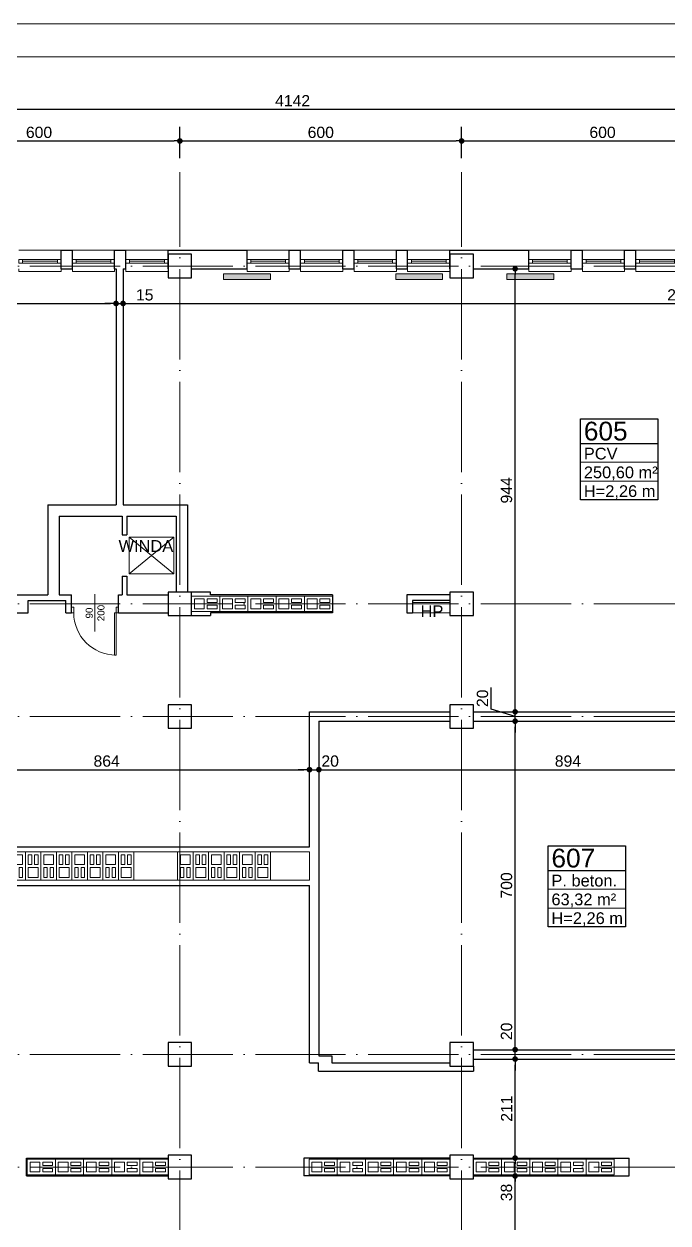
# Model space of a CAD drawing. Header units: millimetres. Extents: x 54 to 8480, y -22812 to 17434.
# Drawn here: x 3101 to 4472, y 14819 to 17374 of the extents above; entities that cross this region are included whole.
import ezdxf

# ---------------------------------------------------------------- set-up
doc = ezdxf.new("R2010")
doc.units = ezdxf.units.MM
doc.linetypes.add('ACAD_ISO04W100', pattern=[30, 24, -3, 0, -3])
doc.layers.add('grzejniki', color=104, linetype='Continuous')
doc.layers.add('TABELKI PO UWAGACH', color=5, linetype='Continuous')
for name, color, linetype, lineweight in [('osie', 132, 'ACAD_ISO04W100', 0), ('PLATFORMA', 7, 'Continuous', 0), ('STOLARKA', 97, 'Continuous', 0), ('tabelki', 151, 'Continuous', 0), ('wymiary', 150, 'Continuous', 0)]:
    doc.layers.add(name, color=color, linetype=linetype, lineweight=lineweight)
doc.styles.get("Standard").update_dxf_attribs({"font": 'arial.ttf'})
doc.dimstyles.new('ISO-25', dxfattribs={"dimtxt": 24, "dimasz": 12, "dimexe": 30, "dimexo": 30, "dimgap": 6, "dimtad": 1, "dimdec": 0, "dimtxsty": 'Standard', "dimblk": 'DOT', "dimcen": 2.5, "dimadec": 0, "dimazin": 0, "dimtfac": 1, "dimtdec": 0, "dimtmove": 0, "dimatfit": 3, "dimldrblk": 'DOT', "dimfxl": 1, "dimarcsym": 0})

# ---------------------------------------------------------------- blocks, each defined once
blk = doc.blocks.new('A$C13771EA7')
at = {"color": 132, "linetype": 'ACAD_ISO04W100', "lineweight": 0, "ltscale": 8}
for p, q in [((1831, -2874), (1831, 166)), ((2431, -2874), (2431, 166)), ((-169, -34), (4311, -34)), ((-169, -754), (4311, -754)), ((-169, -994), (3231, -994)), ((-169, -1714), (3231, -1714)), ((-169, -1954), (4311, -1954))]:
    blk.add_line(p, q, dxfattribs=at)
blk = doc.blocks.new('A$C4DC22848')
at = {"layer": 'STOLARKA', "lineweight": 0}
for p, q in [((0, 0), (90, 0)), ((8, -24), (82, -24)), ((0, -40), (0, -46)), ((0, -46), (90, -46)), ((90, -46), (90, -40))]:
    blk.add_line(p, q, dxfattribs=at)
for points in [[(0, -20), (90, -20), (90, -28), (0, -28)], [(0, -28), (8, -28), (8, -20), (0, -20)], [(82, -28), (90, -28), (90, -20), (82, -20)]]:
    blk.add_lwpolyline(points, close=True, dxfattribs=at)
blk = doc.blocks.new('A$C1D836454')
at = {"color": 82, "lineweight": 0}
for points in [[(0, -16.5), (60, -16.5), (60, 16.5), (0, 16.5)], [(6, -10.5), (27, -10.5), (27, 10.5), (6, 10.5)], [(33, 3), (54, 3), (54, 10.5), (33, 10.5)], [(33, -3), (54, -3), (54, -10.5), (33, -10.5)]]:
    blk.add_lwpolyline(points, close=True, dxfattribs=at)
blk = doc.blocks.new('_Dot')
at = {"color": 0, "linetype": 'ByBlock', "lineweight": -2}
blk.add_line((-0.5, 0), (-1, 0), dxfattribs=at)
at = {"color": 0, "linetype": 'ByBlock', "lineweight": 0, "const_width": 0.5}
blk.add_lwpolyline([(-0.25, 0, 1), (0.25, 0, 1)], format="xyb", close=True, dxfattribs=at)
blk = doc.blocks.new('*D20')
at = {"layer": 'Defpoints', "color": 0, "linetype": 'Continuous', "lineweight": 0}
for p in [(3432.6, 17125.2), (2832.6, 17058.7), (3432.6, 17058.7)]:
    blk.add_point(p, dxfattribs=at)
at = {"layer": 'wymiary', "color": 0, "linetype": 'Continuous', "lineweight": -2}
for p, q in [((2832.6, 17088.7), (2832.6, 17155.2)), ((3432.6, 17088.7), (3432.6, 17155.2)), ((2844.6, 17125.2), (3420.6, 17125.2))]:
    blk.add_line(p, q, dxfattribs=at)
at = {"layer": 'wymiary', "color": 0, "linetype": 'Continuous', "lineweight": -2, "xscale": 12, "yscale": 12, "zscale": 12, "rotation": 180}
blk.add_blockref('_Dot', (2832.6, 17125.2), dxfattribs=at)
at = {"layer": 'wymiary', "color": 0, "linetype": 'Continuous', "lineweight": -2, "xscale": 12, "yscale": 12, "zscale": 12}
blk.add_blockref('_Dot', (3432.6, 17125.2), dxfattribs=at)
at = {"layer": 'wymiary', "color": 0, "linetype": 'Continuous', "lineweight": 0, "insert": (3132.6, 17143.4), "char_height": 24, "attachment_point": 5}
blk.add_mtext('600', dxfattribs=at)
blk = doc.blocks.new('*D21')
at = {"layer": 'Defpoints', "color": 0, "linetype": 'Continuous', "lineweight": 0}
for p in [(4032.6, 17125.2), (3432.6, 17058.7), (4032.6, 17058.7)]:
    blk.add_point(p, dxfattribs=at)
at = {"layer": 'wymiary', "color": 0, "linetype": 'Continuous', "lineweight": -2}
for p, q in [((3432.6, 17088.7), (3432.6, 17155.2)), ((4032.6, 17088.7), (4032.6, 17155.2)), ((3444.6, 17125.2), (4020.6, 17125.2))]:
    blk.add_line(p, q, dxfattribs=at)
at = {"layer": 'wymiary', "color": 0, "linetype": 'Continuous', "lineweight": -2, "xscale": 12, "yscale": 12, "zscale": 12, "rotation": 180}
blk.add_blockref('_Dot', (3432.6, 17125.2), dxfattribs=at)
at = {"layer": 'wymiary', "color": 0, "linetype": 'Continuous', "lineweight": -2, "xscale": 12, "yscale": 12, "zscale": 12}
blk.add_blockref('_Dot', (4032.6, 17125.2), dxfattribs=at)
at = {"layer": 'wymiary', "color": 0, "linetype": 'Continuous', "lineweight": 0, "insert": (3732.6, 17143.4), "char_height": 24, "attachment_point": 5}
blk.add_mtext('600', dxfattribs=at)
blk = doc.blocks.new('*D22')
at = {"layer": 'Defpoints', "color": 0, "linetype": 'Continuous', "lineweight": 0}
for p in [(4632.6, 17125.2), (4032.6, 17058.7), (4632.6, 17058.7)]:
    blk.add_point(p, dxfattribs=at)
at = {"layer": 'wymiary', "color": 0, "linetype": 'Continuous', "lineweight": -2}
for p, q in [((4032.6, 17088.7), (4032.6, 17155.2)), ((4632.6, 17088.7), (4632.6, 17155.2)), ((4044.6, 17125.2), (4620.6, 17125.2))]:
    blk.add_line(p, q, dxfattribs=at)
at = {"layer": 'wymiary', "color": 0, "linetype": 'Continuous', "lineweight": -2, "xscale": 12, "yscale": 12, "zscale": 12, "rotation": 180}
blk.add_blockref('_Dot', (4032.6, 17125.2), dxfattribs=at)
at = {"layer": 'wymiary', "color": 0, "linetype": 'Continuous', "lineweight": -2, "xscale": 12, "yscale": 12, "zscale": 12}
blk.add_blockref('_Dot', (4632.6, 17125.2), dxfattribs=at)
at = {"layer": 'wymiary', "color": 0, "linetype": 'Continuous', "lineweight": 0, "insert": (4332.6, 17143.4), "char_height": 24, "attachment_point": 5}
blk.add_mtext('600', dxfattribs=at)
blk = doc.blocks.new('*D43')
at = {"layer": 'Defpoints', "color": 0, "linetype": 'Continuous', "lineweight": 0}
for p in [(5743.6, 17192.8), (1601.6, 16892.7), (5743.6, 16892.7)]:
    blk.add_point(p, dxfattribs=at)
at = {"layer": 'wymiary', "color": 0, "linetype": 'Continuous', "lineweight": -2}
for p, q in [((1601.6, 16922.7), (1601.6, 17222.8)), ((5743.6, 16922.7), (5743.6, 17222.8)), ((1613.6, 17192.8), (5731.6, 17192.8))]:
    blk.add_line(p, q, dxfattribs=at)
at = {"layer": 'wymiary', "color": 0, "linetype": 'Continuous', "lineweight": -2, "xscale": 12, "yscale": 12, "zscale": 12, "rotation": 180}
blk.add_blockref('_Dot', (1601.6, 17192.8), dxfattribs=at)
at = {"layer": 'wymiary', "color": 0, "linetype": 'Continuous', "lineweight": -2, "xscale": 12, "yscale": 12, "zscale": 12}
blk.add_blockref('_Dot', (5743.6, 17192.8), dxfattribs=at)
at = {"layer": 'wymiary', "color": 0, "linetype": 'Continuous', "lineweight": 0, "insert": (3672.6, 17210.9), "char_height": 24, "attachment_point": 5}
blk.add_mtext('4142', dxfattribs=at)
blk = doc.blocks.new('*D346')
at = {"layer": 'Defpoints', "color": 0, "linetype": 'Continuous', "lineweight": 0}
for p in [(1641.6, 16833.7), (3296.6, 16833.7), (3296.6, 16778.9)]:
    blk.add_point(p, dxfattribs=at)
at = {"layer": 'wymiary', "color": 0, "linetype": 'Continuous', "lineweight": -2}
for p, q in [((1641.6, 16803.7), (1641.6, 16748.9)), ((3296.6, 16803.7), (3296.6, 16748.9)), ((1653.6, 16778.9), (3284.6, 16778.9))]:
    blk.add_line(p, q, dxfattribs=at)
at = {"layer": 'wymiary', "color": 0, "linetype": 'Continuous', "lineweight": -2, "xscale": 12, "yscale": 12, "zscale": 12, "rotation": 180}
blk.add_blockref('_Dot', (1641.6, 16778.9), dxfattribs=at)
at = {"layer": 'wymiary', "color": 0, "linetype": 'Continuous', "lineweight": -2, "xscale": 12, "yscale": 12, "zscale": 12}
blk.add_blockref('_Dot', (3296.6, 16778.9), dxfattribs=at)
at = {"layer": 'wymiary', "color": 0, "linetype": 'Continuous', "lineweight": 0, "insert": (2469.1, 16797.1), "char_height": 24, "attachment_point": 5}
blk.add_mtext('1655', dxfattribs=at)
blk = doc.blocks.new('*D412')
at = {"layer": 'Defpoints', "color": 0, "linetype": 'Continuous', "lineweight": 0}
for p in [(3296.6, 16778.9), (3311.6, 16778.9), (3311.6, 16778.9)]:
    blk.add_point(p, dxfattribs=at)
at = {"layer": 'wymiary', "color": 0, "linetype": 'Continuous', "lineweight": -2}
for p, q in [((3284.6, 16778.9), (3272.6, 16778.9)), ((3296.6, 16778.9), (3311.6, 16778.9)), ((3323.6, 16778.9), (3379.9, 16778.9))]:
    blk.add_line(p, q, dxfattribs=at)
at = {"layer": 'wymiary', "color": 0, "linetype": 'Continuous', "lineweight": -2, "xscale": 12, "yscale": 12, "zscale": 12}
blk.add_blockref('_Dot', (3296.6, 16778.9), dxfattribs=at)
at = {"layer": 'wymiary', "color": 0, "linetype": 'Continuous', "lineweight": -2, "xscale": 12, "yscale": 12, "zscale": 12, "rotation": 180}
blk.add_blockref('_Dot', (3311.6, 16778.9), dxfattribs=at)
at = {"layer": 'wymiary', "color": 0, "linetype": 'Continuous', "lineweight": 0, "insert": (3357.7, 16797.1), "char_height": 24, "attachment_point": 5}
blk.add_mtext('15', dxfattribs=at)
blk = doc.blocks.new('*D413')
at = {"layer": 'Defpoints', "color": 0, "linetype": 'Continuous', "lineweight": 0}
for p in [(3311.6, 16778.9), (5703.6, 16778.9), (5703.6, 16778.9)]:
    blk.add_point(p, dxfattribs=at)
at = {"layer": 'wymiary', "color": 0, "linetype": 'Continuous', "lineweight": -2}
blk.add_line((3323.6, 16778.9), (5691.6, 16778.9), dxfattribs=at)
at = {"layer": 'wymiary', "color": 0, "linetype": 'Continuous', "lineweight": -2, "xscale": 12, "yscale": 12, "zscale": 12, "rotation": 180}
blk.add_blockref('_Dot', (3311.6, 16778.9), dxfattribs=at)
at = {"layer": 'wymiary', "color": 0, "linetype": 'Continuous', "lineweight": -2, "xscale": 12, "yscale": 12, "zscale": 12}
blk.add_blockref('_Dot', (5703.6, 16778.9), dxfattribs=at)
at = {"layer": 'wymiary', "color": 0, "linetype": 'Continuous', "lineweight": 0, "insert": (4507.6, 16797.1), "char_height": 24, "attachment_point": 5}
blk.add_mtext('2392', dxfattribs=at)
blk = doc.blocks.new('*D673')
at = {"layer": 'Defpoints', "color": 0, "linetype": 'Continuous', "lineweight": 0}
for p in [(2844.6, 15785.4), (3708.6, 15785.4), (3708.6, 15785.4)]:
    blk.add_point(p, dxfattribs=at)
at = {"layer": 'wymiary', "color": 0, "linetype": 'Continuous', "lineweight": -2}
blk.add_line((2856.6, 15785.4), (3696.6, 15785.4), dxfattribs=at)
at = {"layer": 'wymiary', "color": 0, "linetype": 'Continuous', "lineweight": -2, "xscale": 12, "yscale": 12, "zscale": 12, "rotation": 180}
blk.add_blockref('_Dot', (2844.6, 15785.4), dxfattribs=at)
at = {"layer": 'wymiary', "color": 0, "linetype": 'Continuous', "lineweight": -2, "xscale": 12, "yscale": 12, "zscale": 12}
blk.add_blockref('_Dot', (3708.6, 15785.4), dxfattribs=at)
at = {"layer": 'wymiary', "color": 0, "linetype": 'Continuous', "lineweight": 0, "insert": (3276.6, 15803.6), "char_height": 24, "attachment_point": 5}
blk.add_mtext('864', dxfattribs=at)
blk = doc.blocks.new('*D674')
at = {"layer": 'Defpoints', "color": 0, "linetype": 'Continuous', "lineweight": 0}
for p in [(3708.6, 15785.4), (3728.6, 15785.4), (3728.6, 15785.4)]:
    blk.add_point(p, dxfattribs=at)
at = {"layer": 'wymiary', "color": 0, "linetype": 'Continuous', "lineweight": -2}
for p, q in [((3696.6, 15785.4), (3684.6, 15785.4)), ((3708.6, 15785.4), (3728.6, 15785.4)), ((3740.6, 15785.4), (3752.6, 15785.4))]:
    blk.add_line(p, q, dxfattribs=at)
at = {"layer": 'wymiary', "color": 0, "linetype": 'Continuous', "lineweight": -2, "xscale": 12, "yscale": 12, "zscale": 12}
blk.add_blockref('_Dot', (3708.6, 15785.4), dxfattribs=at)
at = {"layer": 'wymiary', "color": 0, "linetype": 'Continuous', "lineweight": -2, "xscale": 12, "yscale": 12, "zscale": 12, "rotation": 180}
blk.add_blockref('_Dot', (3728.6, 15785.4), dxfattribs=at)
at = {"layer": 'wymiary', "color": 0, "linetype": 'Continuous', "lineweight": 0, "insert": (3752.6, 15803.6), "char_height": 24, "attachment_point": 5}
blk.add_mtext('20', dxfattribs=at)
blk = doc.blocks.new('*D675')
at = {"layer": 'Defpoints', "color": 0, "linetype": 'Continuous', "lineweight": 0}
for p in [(3728.6, 15785.4), (4622.6, 15785.4), (4622.6, 15785.4)]:
    blk.add_point(p, dxfattribs=at)
at = {"layer": 'wymiary', "color": 0, "linetype": 'Continuous', "lineweight": -2}
blk.add_line((3740.6, 15785.4), (4610.6, 15785.4), dxfattribs=at)
at = {"layer": 'wymiary', "color": 0, "linetype": 'Continuous', "lineweight": -2, "xscale": 12, "yscale": 12, "zscale": 12, "rotation": 180}
blk.add_blockref('_Dot', (3728.6, 15785.4), dxfattribs=at)
at = {"layer": 'wymiary', "color": 0, "linetype": 'Continuous', "lineweight": -2, "xscale": 12, "yscale": 12, "zscale": 12}
blk.add_blockref('_Dot', (4622.6, 15785.4), dxfattribs=at)
at = {"layer": 'wymiary', "color": 0, "linetype": 'Continuous', "lineweight": 0, "insert": (4258.9, 15803.6), "char_height": 24, "attachment_point": 5}
blk.add_mtext('894', dxfattribs=at)
blk = doc.blocks.new('*D761')
at = {"layer": 'Defpoints', "color": 0, "linetype": 'Continuous', "lineweight": 0}
for p in [(4116.6, 14919.7), (4146.5, 14919.7), (4116.6, 14224.7)]:
    blk.add_point(p, dxfattribs=at)
at = {"layer": 'wymiary', "color": 0, "linetype": 'Continuous', "lineweight": -2}
for p, q in [((4146.5, 14236.7), (4146.5, 14907.7)), ((4146.6, 14919.7), (4176.5, 14919.7)), ((4146.6, 14224.7), (4176.5, 14224.7))]:
    blk.add_line(p, q, dxfattribs=at)
at = {"layer": 'wymiary', "color": 0, "linetype": 'Continuous', "lineweight": -2, "xscale": 12, "yscale": 12, "zscale": 12}
for p, rotation in [((4146.5, 14919.7), 90), ((4146.5, 14224.7), 270)]:
    blk.add_blockref('_Dot', p, dxfattribs=dict(at, rotation=rotation))
at = {"layer": 'wymiary', "color": 0, "linetype": 'Continuous', "lineweight": 0, "insert": (4128.2, 14572.2), "char_height": 24, "attachment_point": 5, "rotation": 90}
blk.add_mtext('695', dxfattribs=at)
blk = doc.blocks.new('*D762')
at = {"layer": 'Defpoints', "color": 0, "linetype": 'Continuous', "lineweight": 0}
for p in [(4146.5, 14957.7), (4146.5, 14957.7), (4116.6, 14919.7)]:
    blk.add_point(p, dxfattribs=at)
at = {"layer": 'wymiary', "color": 0, "linetype": 'Continuous', "lineweight": -2}
for p, q in [((4146.5, 14931.7), (4146.5, 14945.7)), ((4146.5, 14861.2), (4146.5, 14919.7)), ((4146.6, 14919.7), (4176.5, 14919.7))]:
    blk.add_line(p, q, dxfattribs=at)
at = {"layer": 'wymiary', "color": 0, "linetype": 'Continuous', "lineweight": -2, "xscale": 12, "yscale": 12, "zscale": 12}
for p, rotation in [((4146.5, 14957.7), 90), ((4146.5, 14919.7), 270)]:
    blk.add_blockref('_Dot', p, dxfattribs=dict(at, rotation=rotation))
at = {"layer": 'wymiary', "color": 0, "linetype": 'Continuous', "lineweight": 0, "insert": (4128.2, 14884.4), "char_height": 24, "attachment_point": 5, "rotation": 90}
blk.add_mtext('38', dxfattribs=at)
blk = doc.blocks.new('*D763')
at = {"layer": 'Defpoints', "color": 0, "linetype": 'Continuous', "lineweight": 0}
for p in [(4146.5, 15168.7), (4146.5, 15168.7), (4146.5, 14957.7)]:
    blk.add_point(p, dxfattribs=at)
at = {"layer": 'wymiary', "color": 0, "linetype": 'Continuous', "lineweight": -2}
blk.add_line((4146.5, 14969.7), (4146.5, 15156.7), dxfattribs=at)
at = {"layer": 'wymiary', "color": 0, "linetype": 'Continuous', "lineweight": -2, "xscale": 12, "yscale": 12, "zscale": 12}
for p, rotation in [((4146.5, 15168.7), 90), ((4146.5, 14957.7), 270)]:
    blk.add_blockref('_Dot', p, dxfattribs=dict(at, rotation=rotation))
at = {"layer": 'wymiary', "color": 0, "linetype": 'Continuous', "lineweight": 0, "insert": (4128.4, 15063.2), "char_height": 24, "attachment_point": 5, "rotation": 90}
blk.add_mtext('211', dxfattribs=at)
blk = doc.blocks.new('*D764')
at = {"layer": 'Defpoints', "color": 0, "linetype": 'Continuous', "lineweight": 0}
for p in [(4146.5, 15188.7), (4146.5, 15188.7), (4146.5, 15168.7)]:
    blk.add_point(p, dxfattribs=at)
at = {"layer": 'wymiary', "color": 0, "linetype": 'Continuous', "lineweight": -2}
for p, q in [((4146.5, 15200.7), (4146.5, 15212.7)), ((4146.5, 15168.7), (4146.5, 15188.7)), ((4146.5, 15156.7), (4146.5, 15144.7))]:
    blk.add_line(p, q, dxfattribs=at)
at = {"layer": 'wymiary', "color": 0, "linetype": 'Continuous', "lineweight": -2, "xscale": 12, "yscale": 12, "zscale": 12}
for p, rotation in [((4146.5, 15188.7), 270), ((4146.5, 15168.7), 90)]:
    blk.add_blockref('_Dot', p, dxfattribs=dict(at, rotation=rotation))
at = {"layer": 'wymiary', "color": 0, "linetype": 'Continuous', "lineweight": 0, "insert": (4128.2, 15227.8), "char_height": 24, "attachment_point": 5, "rotation": 90}
blk.add_mtext('20', dxfattribs=at)
blk = doc.blocks.new('*D765')
at = {"layer": 'Defpoints', "color": 0, "linetype": 'Continuous', "lineweight": 0}
for p in [(4146.5, 15888.7), (4146.5, 15888.7), (4146.5, 15188.7)]:
    blk.add_point(p, dxfattribs=at)
at = {"layer": 'wymiary', "color": 0, "linetype": 'Continuous', "lineweight": -2}
blk.add_line((4146.5, 15200.7), (4146.5, 15876.7), dxfattribs=at)
at = {"layer": 'wymiary', "color": 0, "linetype": 'Continuous', "lineweight": -2, "xscale": 12, "yscale": 12, "zscale": 12}
for p, rotation in [((4146.5, 15888.7), 90), ((4146.5, 15188.7), 270)]:
    blk.add_blockref('_Dot', p, dxfattribs=dict(at, rotation=rotation))
at = {"layer": 'wymiary', "color": 0, "linetype": 'Continuous', "lineweight": 0, "insert": (4128.2, 15538.7), "char_height": 24, "attachment_point": 5, "rotation": 90}
blk.add_mtext('700', dxfattribs=at)
blk = doc.blocks.new('*D766')
at = {"layer": 'Defpoints', "color": 0, "linetype": 'Continuous', "lineweight": 0}
for p in [(4146.5, 15908.7), (4146.5, 15908.7), (4146.5, 15888.7)]:
    blk.add_point(p, dxfattribs=at)
at = {"layer": 'wymiary', "color": 0, "linetype": 'Continuous', "lineweight": -2}
for p, q in [((4095.2, 15914.1), (4095.2, 15960.8)), ((4146.5, 15920.7), (4146.5, 15932.7)), ((4146.5, 15898.7), (4095.2, 15914.1)), ((4146.5, 15888.7), (4146.5, 15908.7)), ((4146.5, 15888.7), (4146.5, 15908.7)), ((4146.5, 15876.7), (4146.5, 15864.7))]:
    blk.add_line(p, q, dxfattribs=at)
at = {"layer": 'wymiary', "color": 0, "linetype": 'Continuous', "lineweight": -2, "xscale": 12, "yscale": 12, "zscale": 12}
for p, rotation in [((4146.5, 15908.7), 270), ((4146.5, 15888.7), 90)]:
    blk.add_blockref('_Dot', p, dxfattribs=dict(at, rotation=rotation))
at = {"layer": 'wymiary', "color": 0, "linetype": 'Continuous', "lineweight": 0, "insert": (4077, 15937.5), "char_height": 24, "attachment_point": 5, "rotation": 90}
blk.add_mtext('20', dxfattribs=at)
blk = doc.blocks.new('*D767')
at = {"layer": 'Defpoints', "color": 0, "linetype": 'Continuous', "lineweight": 0}
for p in [(4146.5, 16852.7), (4146.5, 16852.7), (4146.5, 15908.7)]:
    blk.add_point(p, dxfattribs=at)
at = {"layer": 'wymiary', "color": 0, "linetype": 'Continuous', "lineweight": -2}
blk.add_line((4146.5, 15920.7), (4146.5, 16840.7), dxfattribs=at)
at = {"layer": 'wymiary', "color": 0, "linetype": 'Continuous', "lineweight": -2, "xscale": 12, "yscale": 12, "zscale": 12}
for p, rotation in [((4146.5, 16852.7), 90), ((4146.5, 15908.7), 270)]:
    blk.add_blockref('_Dot', p, dxfattribs=dict(at, rotation=rotation))
at = {"layer": 'wymiary', "color": 0, "linetype": 'Continuous', "lineweight": 0, "insert": (4128.2, 16380.7), "char_height": 24, "attachment_point": 5, "rotation": 90}
blk.add_mtext('944', dxfattribs=at)
blk = doc.blocks.new('A$C508466D2')
at = {"layer": 'grzejniki', "linetype": 'Continuous', "lineweight": 0}
blk.add_hatch(color=256, dxfattribs=at).paths.add_polyline_path([(-50, -12), (50, -12), (50, 0), (-50, 0)])
blk.add_lwpolyline([(-50, -12), (50, -12), (50, 0), (-50, 0)], close=True, dxfattribs=at)

msp = doc.modelspace()

# ---------------------------------------------------------------- linework, layer by layer
at = {"lineweight": 30}
for p, q in [((3179.6, 16852.7), (3179.6, 16892.7)), ((3179.6, 16892.7), (3203.6, 16892.7)), ((3203.6, 16852.7), (3203.6, 16892.7)), ((3293.6, 16852.7), (3293.6, 16892.7)), ((3293.6, 16892.7), (3317.6, 16892.7)), ((3317.6, 16852.7), (3317.6, 16892.7)), ((3407.6, 16852.7), (3407.6, 16892.7)), ((3407.6, 16892.7), (3575.6, 16892.7)), ((3575.6, 16852.7), (3575.6, 16892.7)), ((3665.6, 16852.7), (3665.6, 16892.7)), ((3665.6, 16892.7), (3689.6, 16892.7)), ((3689.6, 16852.7), (3689.6, 16892.7)), ((3779.6, 16852.7), (3779.6, 16892.7)), ((3779.6, 16892.7), (3803.6, 16892.7)), ((3803.6, 16852.7), (3803.6, 16892.7)), ((3893.6, 16852.7), (3893.6, 16892.7)), ((3893.6, 16892.7), (3917.6, 16892.7)), ((3917.6, 16852.7), (3917.6, 16892.7)), ((4007.6, 16852.7), (4007.6, 16892.7)), ((4007.6, 16892.7), (4175.6, 16892.7)), ((4175.6, 16852.7), (4175.6, 16892.7)), ((4265.6, 16852.7), (4265.6, 16892.7)), ((4265.6, 16892.7), (4289.6, 16892.7)), ((4289.6, 16852.7), (4289.6, 16892.7)), ((4379.6, 16852.7), (4379.6, 16892.7)), ((4379.6, 16892.7), (4403.6, 16892.7)), ((4403.6, 16852.7), (4403.6, 16892.7)), ((3179.6, 16852.7), (3203.6, 16852.7)), ((3293.6, 16852.7), (3296.6, 16852.7)), ((3296.6, 16852.7), (3296.6, 16349.7)), ((3311.6, 16852.7), (3311.6, 16349.7)), ((3311.6, 16852.7), (3317.6, 16852.7)), ((3457.6, 16852.7), (3575.6, 16852.7)), ((3665.6, 16852.7), (3689.6, 16852.7)), ((3779.6, 16852.7), (3803.6, 16852.7)), ((3893.6, 16852.7), (3917.6, 16852.7)), ((4057.6, 16852.7), (4175.6, 16852.7)), ((4265.6, 16852.7), (4289.6, 16852.7)), ((4379.6, 16852.7), (4403.6, 16852.7)), ((3151.6, 16349.7), (3296.6, 16349.7)), ((3151.6, 16349.7), (3151.6, 16157.7)), ((3311.6, 16349.7), (3448.6, 16349.7)), ((3448.6, 16349.7), (3448.6, 16163.7)), ((3175.6, 16325.7), (3175.6, 16157.7)), ((3175.6, 16325.7), (3309.6, 16325.7)), ((3309.6, 16325.7), (3309.6, 16285.7)), ((3319.6, 16325.7), (3319.6, 16285.7)), ((3319.6, 16325.7), (3424.6, 16325.7)), ((3424.6, 16325.7), (3424.6, 16163.7)), ((3309.6, 16197.7), (3309.6, 16157.7)), ((3319.6, 16197.7), (3319.6, 16157.7)), ((2857.6, 16157.7), (3151.6, 16157.7)), ((3175.6, 16157.7), (3201.6, 16157.7)), ((3201.6, 16119.7), (3201.6, 16157.7)), ((3301.6, 16119.7), (3301.6, 16157.7)), ((3301.6, 16157.7), (3309.6, 16157.7)), ((3319.6, 16157.7), (3407.6, 16157.7)), ((3498.1, 16163.7), (3457.6, 16163.7)), ((3498.1, 16157.7), (3498.1, 16163.7)), ((3757.6, 16157.7), (3498.1, 16157.7)), ((3757.6, 16157.7), (3757.6, 16119.7)), ((4007.6, 16157.7), (3915.6, 16157.7)), ((3915.6, 16157.7), (3915.6, 16119.7)), ((3109.6, 16145.7), (3189.6, 16145.7)), ((3109.6, 16119.7), (3109.6, 16145.7)), ((3189.6, 16119.7), (3189.6, 16145.7)), ((4007.6, 16145.7), (3927.6, 16145.7)), ((3927.6, 16145.7), (3927.6, 16119.7)), ((2857.6, 16119.7), (3109.6, 16119.7)), ((3189.6, 16119.7), (3201.6, 16119.7)), ((3301.6, 16119.7), (3407.6, 16119.7)), ((3457.6, 16113.7), (3498.1, 16113.7)), ((3498.1, 16119.7), (3498.1, 16113.7)), ((3757.6, 16119.7), (3498.1, 16119.7)), ((3915.6, 16119.7), (3927.6, 16119.7)), ((3708.6, 15908.7), (4007.6, 15908.7)), ((3708.6, 15621.2), (3708.6, 15908.7)), ((4057.6, 15908.7), (4607.6, 15908.7)), ((3728.6, 15888.7), (4007.6, 15888.7)), ((3728.6, 15888.7), (3728.6, 15175.7)), ((4057.6, 15888.7), (4607.6, 15888.7)), ((2844.6, 15621.2), (3708.6, 15621.2)), ((2844.6, 15538.7), (3708.6, 15538.7)), ((3708.6, 15160.7), (3708.6, 15538.7)), ((4057.6, 15188.7), (4607.6, 15188.7)), ((3708.6, 15160.7), (3727.6, 15160.7)), ((3727.6, 15142.7), (3727.6, 15160.7)), ((3728.6, 15175.7), (3755.8, 15175.7)), ((3755.8, 15175.7), (3755.8, 15160.7)), ((3755.8, 15160.7), (4007.6, 15160.7)), ((4057.6, 15168.7), (4607.6, 15168.7)), ((4057.6, 15153.7), (4057.6, 15142.7)), ((3727.6, 15142.7), (4057.6, 15142.7)), ((3105.6, 14919.7), (3105.6, 14957.7)), ((3105.6, 14957.7), (3407.6, 14957.7)), ((4007.6, 14957.7), (3696.6, 14957.7)), ((3696.6, 14957.7), (3696.6, 14919.7)), ((4057.6, 14957.7), (4389.6, 14957.7)), ((4389.6, 14919.7), (4389.6, 14957.7)), ((3105.6, 14919.7), (3407.6, 14919.7)), ((4007.6, 14919.7), (3696.6, 14919.7)), ((4057.6, 14919.7), (4389.6, 14919.7))]:
    msp.add_line(p, q, dxfattribs=at)
at = {"lineweight": 0}
for p, q in [((3324.6, 16202.7), (3419.6, 16280.7)), ((3324.6, 16280.7), (3419.6, 16202.7))]:
    msp.add_line(p, q, dxfattribs=at)
at = {"lineweight": 30}
for points in [[(3407.6, 16833.7), (3457.6, 16833.7), (3457.6, 16883.7), (3407.6, 16883.7)], [(4007.6, 16833.7), (4057.6, 16833.7), (4057.6, 16883.7), (4007.6, 16883.7)], [(3407.6, 16113.7), (3457.6, 16113.7), (3457.6, 16163.7), (3407.6, 16163.7)], [(4007.6, 16113.7), (4057.6, 16113.7), (4057.6, 16163.7), (4007.6, 16163.7)], [(3407.6, 15873.7), (3457.6, 15873.7), (3457.6, 15923.7), (3407.6, 15923.7)], [(4007.6, 15873.7), (4057.6, 15873.7), (4057.6, 15923.7), (4007.6, 15923.7)], [(3407.6, 15153.7), (3457.6, 15153.7), (3457.6, 15203.7), (3407.6, 15203.7)], [(4007.6, 15153.7), (4057.6, 15153.7), (4057.6, 15203.7), (4007.6, 15203.7)], [(3407.6, 14913.7), (3457.6, 14913.7), (3457.6, 14963.7), (3407.6, 14963.7)], [(4007.6, 14913.7), (4057.6, 14913.7), (4057.6, 14963.7), (4007.6, 14963.7)]]:
    msp.add_lwpolyline(points, close=True, dxfattribs=at)
at = {"lineweight": 0}
msp.add_lwpolyline([(3324.6, 16202.7), (3419.6, 16202.7), (3419.6, 16280.7), (3324.6, 16280.7)], close=True, dxfattribs=at)
at = {"color": 82, "lineweight": 0}
for points in [[(3334.6, 15610), (3427.6, 15610), (3427.6, 15550), (3334.6, 15550)], [(3625.6, 15550), (3708.6, 15550), (3708.6, 15610), (3625.6, 15610)]]:
    msp.add_lwpolyline(points, close=True, dxfattribs=at)
at = {"layer": 'PLATFORMA', "color": 7, "lineweight": 0}
for points in [[(917.8, 13639.5), (7011.6, 13639.5), (7011.6, 17374.5), (917.8, 17374.5)], [(1301.6, 13709.5), (6941.6, 13709.5), (6941.6, 17304.5), (1301.6, 17304.5)]]:
    msp.add_lwpolyline(points, close=True, dxfattribs=at)
at = {"layer": 'PLATFORMA', "color": 1, "linetype": 'Continuous', "lineweight": 0}
msp.add_lwpolyline([(4007.6, 16119.7), (4007.6, 16141.7), (3927.6, 16141.7), (3927.6, 16119.7)], close=True, dxfattribs=at)
at = {"layer": 'STOLARKA', "lineweight": 30}
for p, q in [((3309.6, 16285.7), (3319.6, 16285.7)), ((3309.6, 16197.7), (3319.6, 16197.7))]:
    msp.add_line(p, q, dxfattribs=at)
at = {"layer": 'STOLARKA', "lineweight": 0}
msp.add_line((3251.6, 16159.7), (3251.6, 16079.7), dxfattribs=at)
for points in [[(3206.6, 16131.7), (3201.6, 16131.7), (3201.6, 16119.7), (3206.6, 16119.7)], [(3301.6, 16131.7), (3296.6, 16131.7), (3296.6, 16119.7), (3301.6, 16119.7)], [(3296.6, 16119.7), (3293.6, 16119.7), (3293.6, 16029.7), (3296.6, 16029.7)]]:
    msp.add_lwpolyline(points, close=True, dxfattribs=at)
msp.add_arc((3296.6, 16119.7), 90, 180, 270, dxfattribs=at)
at = {"layer": 'TABELKI PO UWAGACH', "color": 30, "linetype": 'Continuous', "lineweight": 30}
for p, q in [((4285.6, 16480.4), (4450.5, 16480.4)), ((4216.6, 15570.5), (4381.5, 15570.5))]:
    msp.add_line(p, q, dxfattribs=at)
at = {"layer": 'TABELKI PO UWAGACH', "color": 30, "linetype": 'Continuous', "lineweight": 0}
for p, q in [((4285.6, 16440.4), (4450.5, 16440.4)), ((4285.6, 16400.4), (4450.5, 16400.4)), ((4216.6, 15530.5), (4381.5, 15530.5)), ((4216.6, 15490.5), (4381.5, 15490.5))]:
    msp.add_line(p, q, dxfattribs=at)
at = {"layer": 'TABELKI PO UWAGACH', "color": 30, "linetype": 'Continuous', "lineweight": 30}
for points in [[(4285.6, 16532.8), (4450.5, 16532.8), (4450.5, 16360.4), (4285.6, 16360.4)], [(4216.6, 15622.9), (4381.5, 15622.9), (4381.5, 15450.5), (4216.6, 15450.5)]]:
    msp.add_lwpolyline(points, close=True, dxfattribs=at)

# ---------------------------------------------------------------- block references
at = {"color": 7, "lineweight": 30}
for p in [(3457.6, 16138.7), (3517.6, 16138.7), (3577.6, 16138.7), (3637.6, 16138.7), (3697.6, 16138.7), (3107.6, 14938.7), (3167.6, 14938.7), (3227.6, 14938.7), (3287.6, 14938.7), (3347.6, 14938.7), (3707.6, 14938.7), (3767.6, 14938.7), (3827.6, 14938.7), (3887.6, 14938.7), (3947.6, 14938.7), (4057.6, 14938.7), (4117.6, 14938.7), (4177.6, 14938.7), (4237.6, 14938.7), (4297.6, 14938.7)]:
    msp.add_blockref('A$C1D836454', p, dxfattribs=at)
at = {"color": 7, "lineweight": 30, "xscale": -1, "rotation": 90}
for p in [(3087.1, 15610), (3153.1, 15610), (3219.1, 15610), (3285.1, 15610), (3444.1, 15610), (3510.1, 15610), (3576.1, 15610)]:
    msp.add_blockref('A$C1D836454', p, dxfattribs=at)
at = {"color": 7, "lineweight": 30, "rotation": 90}
for p in [(3120.1, 15550), (3186.1, 15550), (3252.1, 15550), (3318.1, 15550), (3477.1, 15550), (3543.1, 15550), (3609.1, 15550)]:
    msp.add_blockref('A$C1D836454', p, dxfattribs=at)
at = {"layer": 'grzejniki', "linetype": 'Continuous', "lineweight": 0}
for p in [(3575.4, 16841.7), (3942.1, 16841.7), (4179, 16841.7)]:
    msp.add_blockref('A$C508466D2', p, dxfattribs=at)
at = {"layer": 'osie', "lineweight": 30}
msp.add_blockref('A$C13771EA7', (1601.6, 16892.7), dxfattribs=at)
at = {"layer": 'STOLARKA', "lineweight": 30}
for p in [(3089.6, 16892.7), (3203.6, 16892.7), (3317.6, 16892.7), (3575.6, 16892.7), (3689.6, 16892.7), (3803.6, 16892.7), (3917.6, 16892.7), (4175.6, 16892.7), (4289.6, 16892.7), (4403.6, 16892.7)]:
    msp.add_blockref('A$C4DC22848', p, dxfattribs=at)

# ---------------------------------------------------------------- texts
at = {"layer": 'STOLARKA', "lineweight": 0, "insert": (3232, 16082), "char_height": 15, "width": 74.399, "attachment_point": 1, "rotation": 90}
msp.add_mtext('\\pxqc;90\\P200', dxfattribs=at)
at = {"layer": 'tabelki', "color": 5, "linetype": 'Continuous', "lineweight": 0, "attachment_point": 1}
for s, insert, char_height, width in [('\\pxql;605', (4292.8, 16526.9), 40, 47.056), ('\\pxql;PCV', (4292.8, 16471.5), 25, 47.056), ('\\pxql;250,60 m²', (4292.8, 16431.5), 25, 160.906), ('\\pxql;H=2,26 m', (4292.8, 16391.5), 25, 182.523), ('\\pxqc;WINDA', (3336.7, 16274.6), 25, 47.056), ('\\pxql;{\\C1;HP}', (3945.2, 16135.5), 25, 194.396), ('\\pxql;607', (4223.8, 15617), 40, 47.056), ('\\pxql;P. beton.', (4223.8, 15561.5), 25, 176.087), ('\\pxql;63,32 m²', (4223.8, 15521.5), 25, 160.906), ('\\pxql;H=2,26 m', (4223.8, 15481.5), 25, 182.523)]:
    msp.add_mtext(s, dxfattribs=dict(at, insert=insert, char_height=char_height, width=width))

# ---------------------------------------------------------------- dimensions: what is measured, and where the dimension line sits
at = {"layer": 'wymiary', "linetype": 'Continuous', "lineweight": 0}
for base, p1, p2, picture, middle in [((5743.6, 17192.8), (1601.6, 16892.7), (5743.6, 16892.7), '*D43', (3672.6, 17210.9)), ((3296.6, 16778.9), (1641.6, 16833.7), (3296.6, 16833.7), '*D346', (2469.1, 16797.1)), ((3311.6, 16778.9), (3296.6, 16778.9), (3311.6, 16778.9), '*D412', (3357.7, 16797.1))]:
    dim = msp.add_linear_dim(base=base, p1=p1, p2=p2, dimstyle='ISO-25', dxfattribs=at)
    dim.commit()
    dim.dimension.update_dxf_attribs({"geometry": picture, "text_midpoint": middle})
for base, p1, p2, picture, middle in [((3432.6, 17125.2), (2832.6, 17058.7), (3432.6, 17058.7), '*D20', (3132.6, 17143.4)), ((4032.6, 17125.2), (3432.6, 17058.7), (4032.6, 17058.7), '*D21', (3732.6, 17143.4)), ((4632.6, 17125.2), (4032.6, 17058.7), (4632.6, 17058.7), '*D22', (4332.6, 17143.4)), ((5703.6, 16778.9), (3311.6, 16778.9), (5703.6, 16778.9), '*D413', (4507.6, 16797.1)), ((3708.6, 15785.4), (2844.6, 15785.4), (3708.6, 15785.4), '*D673', (3276.6, 15803.6))]:
    dim = msp.add_linear_dim(base=base, p1=p1, p2=p2, dimstyle='ISO-25', override={"dimtmove": 1}, dxfattribs=at)
    dim.commit()
    dim.dimension.update_dxf_attribs({"geometry": picture, "text_midpoint": middle})
for base, p1, p2, picture, middle in [((4146.5, 16852.7), (4146.5, 15908.7), (4146.5, 16852.7), '*D767', (4128.2, 16380.7)), ((4146.5, 15908.7), (4146.5, 15888.7), (4146.5, 15908.7), '*D766', (4077, 15920.1)), ((4146.5, 15888.7), (4146.5, 15188.7), (4146.5, 15888.7), '*D765', (4128.2, 15538.7)), ((4146.5, 15168.7), (4146.5, 14957.7), (4146.5, 15168.7), '*D763', (4128.4, 15063.2))]:
    dim = msp.add_linear_dim(base=base, p1=p1, p2=p2, angle=90, dimstyle='ISO-25', override={"dimtmove": 1}, dxfattribs=at)
    dim.commit()
    dim.dimension.update_dxf_attribs({"geometry": picture, "text_midpoint": middle})
for base, p1, p2, picture, middle in [((3728.6, 15785.4), (3708.6, 15785.4), (3728.6, 15785.4), '*D674', (3752.6, 15785.4)), ((4622.6, 15785.4), (3728.6, 15785.4), (4622.6, 15785.4), '*D675', (4258.9, 15785.4))]:
    dim = msp.add_linear_dim(base=base, p1=p1, p2=p2, dimstyle='ISO-25', override={"dimtmove": 1}, dxfattribs=at)
    dim.commit()
    dim.dimension.update_dxf_attribs({"geometry": picture, "text_midpoint": middle, "dimtype": 160})
for base, p1, p2, picture, middle in [((4146.5, 15188.7), (4146.5, 15168.7), (4146.5, 15188.7), '*D764', (4146.5, 15227.8)), ((4146.5, 14957.7), (4116.6, 14919.7), (4146.5, 14957.7), '*D762', (4146.5, 14884.4))]:
    dim = msp.add_linear_dim(base=base, p1=p1, p2=p2, angle=90, dimstyle='ISO-25', override={"dimtmove": 1}, dxfattribs=at)
    dim.commit()
    dim.dimension.update_dxf_attribs({"geometry": picture, "text_midpoint": middle, "dimtype": 160})
dim = msp.add_linear_dim(base=(4146.5, 14919.7), p1=(4116.6, 14224.7), p2=(4116.6, 14919.7), angle=90, dimstyle='ISO-25', dxfattribs=at)
dim.commit()
dim.dimension.update_dxf_attribs({"geometry": '*D761', "text_midpoint": (4128.2, 14572.2)})

doc.saveas('drawing.dxf')
